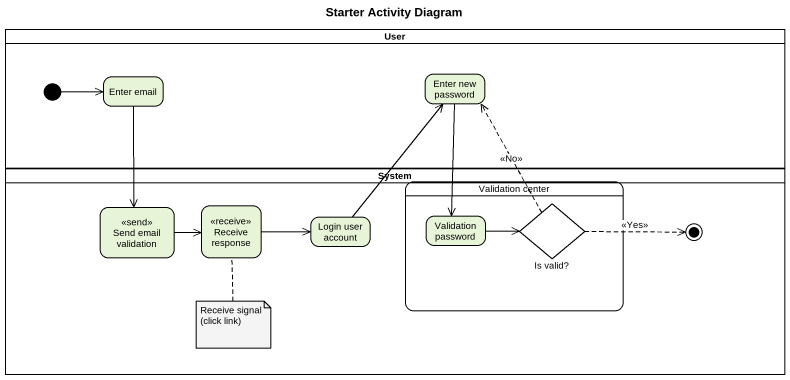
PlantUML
@startuml
title Starter Activity Diagram
hide empty description
state User <<partition>> {
  state "Enter email" as Enter_email
  state "Enter new password" as Enter_new_password
  [*] -right-> Enter_email
}
state System <<partition>> {
  state "Send email validation" as Send_email_validation <<send>>
  state "Receive response" as Receive_response <<receive>>
  state "Validation center" as Validation_center {
    state "Is valid?" as Is_valid <<choice>>
    state "Validation password" as Validation_password
  }
  state "Login user account" as Login_user_account
  state final1 <<end>>
}
Enter_email --> Send_email_validation
Enter_new_password --> Validation_password
Send_email_validation -right-> Receive_response
Receive_response -right-> Login_user_account
Is_valid -up[dashed]-> Enter_new_password : <<No>>
Is_valid -right[dashed]-> final1 : <<Yes>>
Login_user_account -up-> Enter_new_password
Validation_password -right-> Is_valid
note bottom of Receive_response : Receive signal (click link)
@enduml
